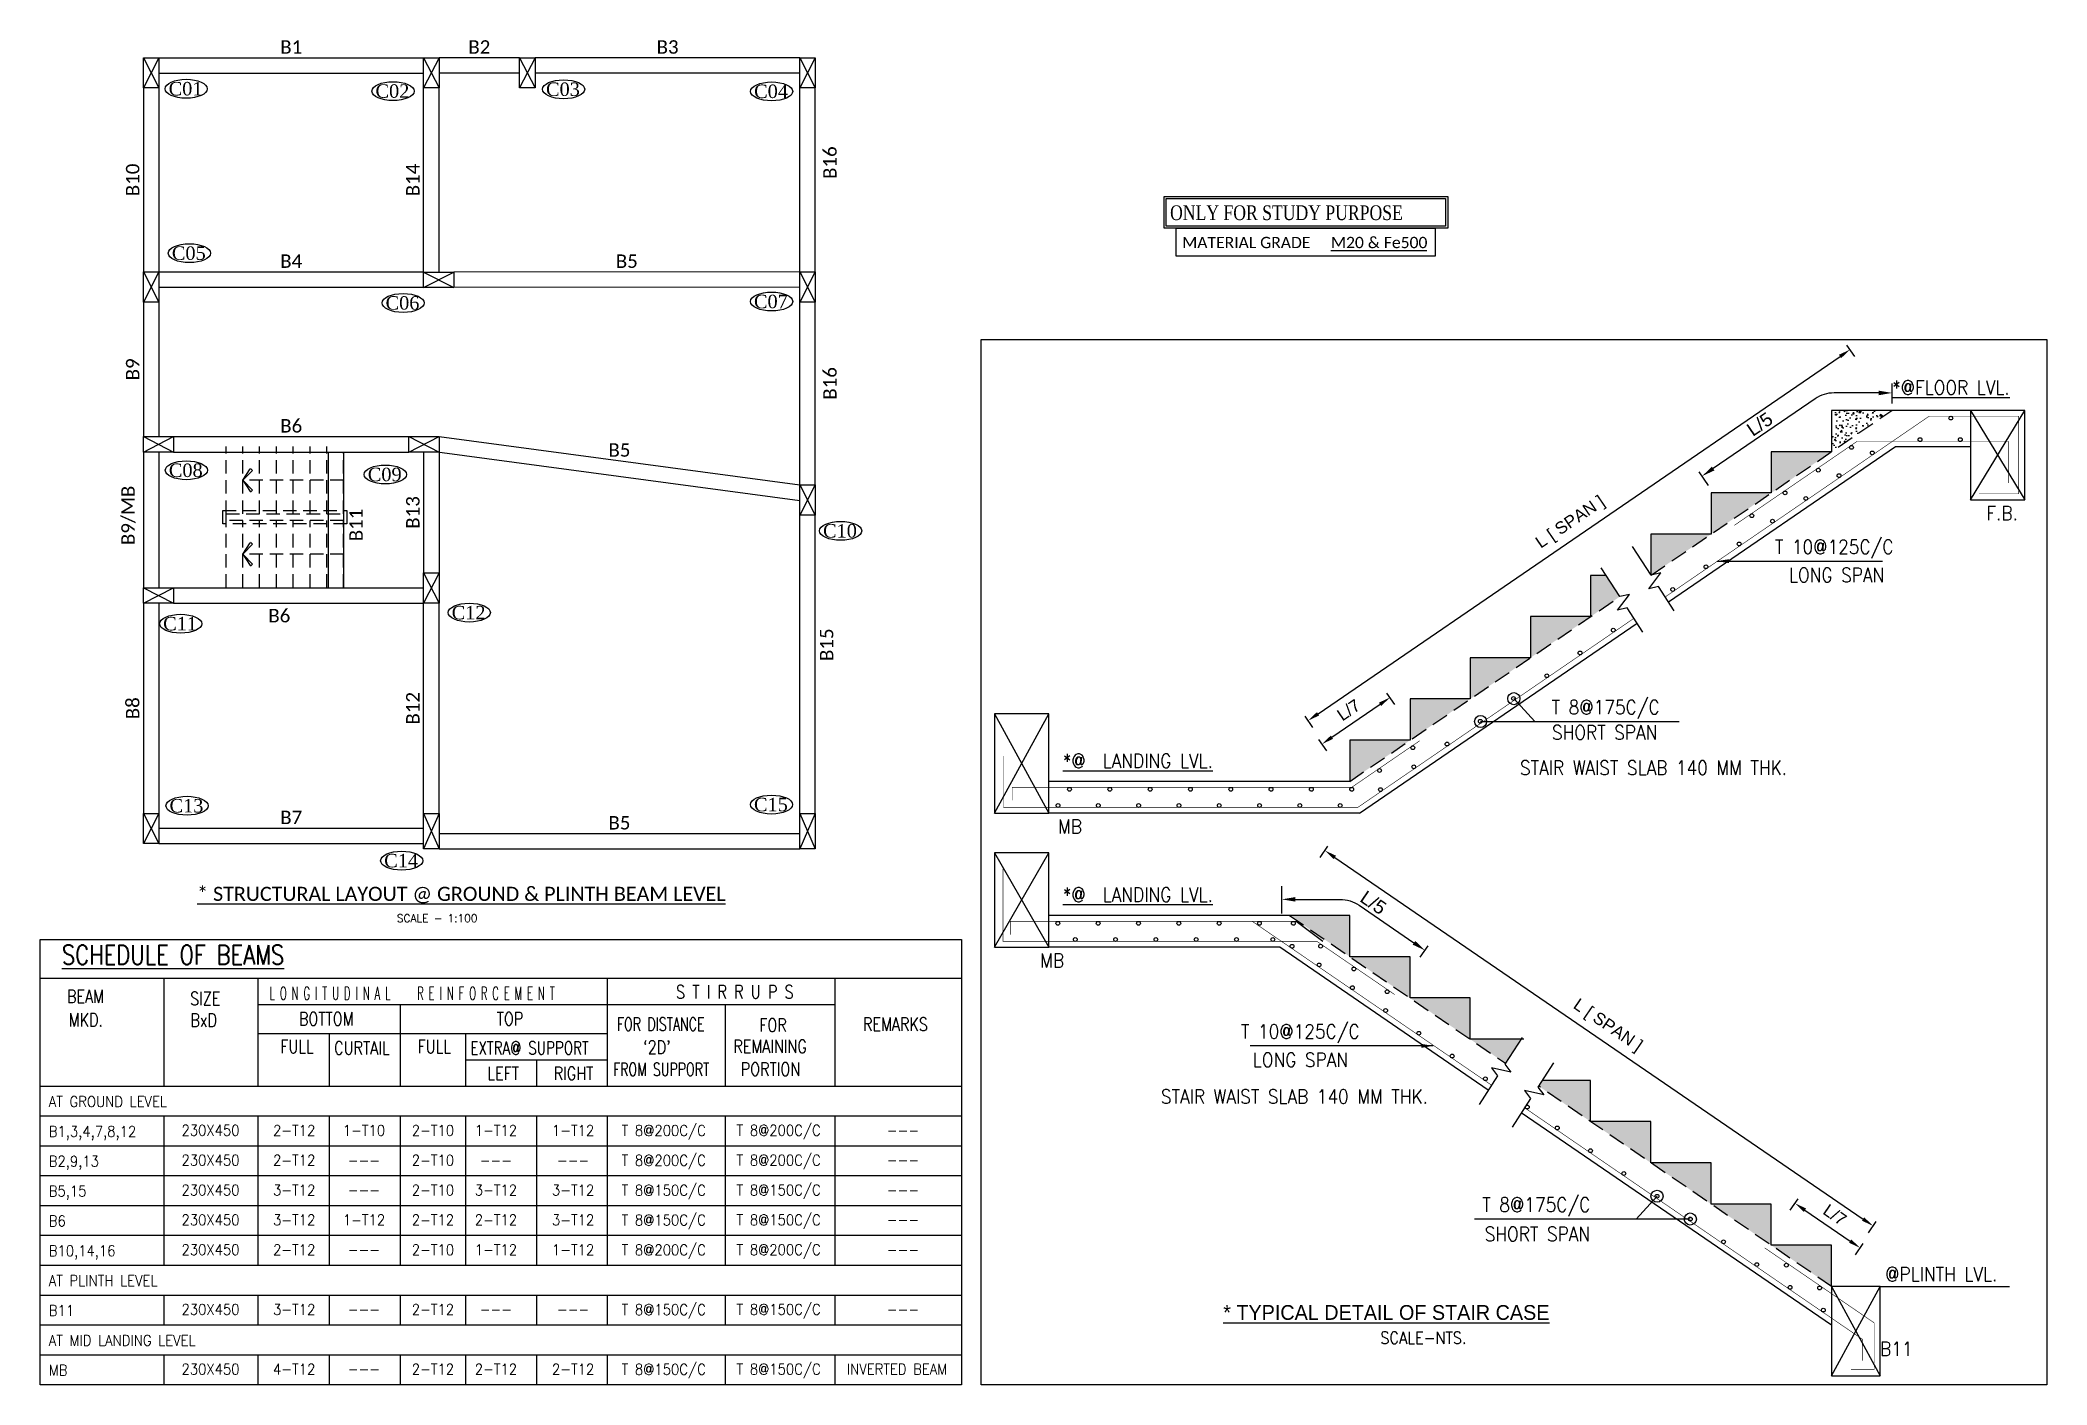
# Model space of a CAD drawing. Extents: x 2506.2 to 2536, y 1188.5 to 1208.5.
import ezdxf
from ezdxf.enums import TextEntityAlignment as Align

# ---------------------------------------------------------------- set-up
doc = ezdxf.new("R2010")
doc.units = 0
doc.linetypes.add('DASH2', pattern=[0.375, 0.25, -0.125])
doc.linetypes.add('HIDDEN', pattern=[0.375, 0.25, -0.125])
doc.layers.get('DEFPOINTS').update_dxf_attribs({"linetype": 'CONTINUOUS'})
for name, color, linetype in [('ARCH__BM_', 253, 'HIDDEN'), ('BAHUBALI_TITLE__BM_', 4, 'CONTINUOUS'), ('BEAM__BM_', 130, 'CONTINUOUS'), ('BEAM_TEXT__BM_', 20, 'CONTINUOUS'), ('BORDER__BM_', 40, 'CONTINUOUS'), ('COLUMN__BM_', 50, 'CONTINUOUS'), ('COLUMN_TEXT__BM_', 7, 'CONTINUOUS'), ('COLUMN_TEXT_BOX__BM_', 253, 'CONTINUOUS'), ('DIMENSIONS__BM_', 251, 'CONTINUOUS'), ('HATCH__BM_', 253, 'CONTINUOUS'), ('LEADER__BM_', 150, 'CONTINUOUS'), ('LINKS-STIRRUPS-DISTR__BM_', 253, 'CONTINUOUS'), ('MAIN_STEEL__BM_', 142, 'CONTINUOUS'), ('SCHEDULE_TEXT__BM_', 7, 'CONTINUOUS'), ('SECTION_BORDER__BM_', 8, 'CONTINUOUS'), ('SLAB_LINE__BM_', 8, 'CONTINUOUS'), ('SLAB_TEXT__BM_', 7, 'CONTINUOUS'), ('SUB_TITLE__BM_', 3, 'CONTINUOUS'), ('TABLE__BM_', 251, 'CONTINUOUS'), ('TEXT1__BM_', 1, 'CONTINUOUS'), ('TEXT__BM_', 7, 'CONTINUOUS'), ('TITLE__BM_', 6, 'CONTINUOUS'), ('TITLE_TEXT__BM_', 7, 'CONTINUOUS')]:
    doc.layers.add(name, color=color, linetype=linetype)
doc.styles.add('AR', font='arial.ttf')
doc.styles.add('BAHUBALI', font='CALIST.TTF', dxfattribs={"height": 0.22})
doc.styles.add('CALIBRI', font='calibri.ttf')
doc.styles.add('DELTACOM_STD', font='arial.ttf')
doc.styles.add('GA', font='GARA.TTF')
doc.styles.add('NAME', font='times.ttf')
doc.styles.add('ROMANC', font='romanc.shx', dxfattribs={"width": 0.88})
doc.styles.add('ROMANS', font='romans')
doc.styles.add('RRR', font='romans.shx', dxfattribs={"height": 0.18})
doc.dimstyles.new('_BM__FOR_MM', dxfattribs={"dimtxt": 0.18, "dimasz": 0.18, "dimexe": 0.08, "dimexo": 0.3, "dimgap": 0.1, "dimtad": 1, "dimzin": 0, "dimtxsty": 'AR', "dimcen": 0.09, "dimclrd": 256, "dimclre": 256, "dimclrt": 4, "dimazin": 3, "dimtfac": 1, "dimtmove": 0, "dimatfit": 3, "dimtolj": 1, "dimtzin": 0})
pattern_1 = [(50, (-1352.78376, -1465.08953), (0.21017821, -0.01838821), [0.0219772, -0.24174913]), (355, (-1352.78376, -1465.08953), (-0.0406582, 0.2204143), [0.01758175, -0.1933993]), (100.45144, (-1352.76624, -1465.09106), (0.16952001, 0.20202608), [0.01867774, -0.20545514]), (46.1842, (-1352.78376, -1465.03093), (0.31273292, -0.048502), [0.0329658, -0.3626237]), (96.63564, (-1352.7577, -1465.03497), (0.2738833, 0.28544524), [0.02801663, -0.3081829]), (351.18416, (-1352.78376, -1465.03093), (0.2738833, 0.28544524), [0.02637263, -0.29009895]), (21, (-1352.75445, -1465.04558), (0.17491122, -0.11797911), [0.0219772, -0.24174913]), (326, (-1352.75445, -1465.04558), (0.0712985, 0.21249017), [0.01758175, -0.1933993]), (71.451445, (-1352.73988, -1465.0554), (0.24620973, 0.09451106), [0.01867774, -0.20545514]), (37.5, (-1352.78376, -1465.08953), (0.003563193, 0.097547635), [0, -0.19105507, 0, -0.196329595, 0, -0.194131875]), (7.5, (-1352.78376, -1465.08953), (0.07708707, 0.115574166), [0, -0.11193717, 0, -0.18665963, 0, -0.073989885]), (327.5, (-1352.8491, -1465.08953), (0.156425586, -0.006609237), [0, -0.07325731, 0, -0.22856281, 0, -0.30328527]), (317.5, (-1352.8784, -1465.08953), (0.1708906, 0.02933369), [0, -0.095234505, 0, -0.15178915, 0, -0.215376496])]

# ---------------------------------------------------------------- blocks, each defined once
blk = doc.blocks.new('R')
at = {"layer": 'BORDER__BM_'}
for points in [[(871.132, 254.446), (878.673, 254.446), (878.673, 253.606), (871.132, 253.606)], [(871.188, 254.39), (878.617, 254.39), (878.617, 253.662), (871.188, 253.662)]]:
    blk.add_lwpolyline(points, close=True, dxfattribs=at)
blk = doc.blocks.new('FHGH')
at = {"layer": 'BAHUBALI_TITLE__BM_'}
blk.add_line((875.277, 253.274), (876.703, 253.274), dxfattribs=at)
at = {"layer": 'BORDER__BM_'}
blk.add_lwpolyline([(872.975, 253.606), (876.83, 253.606), (876.83, 253.19), (872.975, 253.19)], close=True, dxfattribs=at)
at = {"layer": 'SLAB_TEXT__BM_', "style": 'CALIBRI'}
for s, p in [('MATERIAL GRADE  ', (873.063, 253.308)), ('M20 & Fe500', (875.277, 253.308))]:
    blk.add_text(s, height=0.168, dxfattribs=at).set_placement(p)
blk = doc.blocks.new('ASDHSDFH')
at = {"layer": 'BORDER__BM_'}
for p, q in [((-1279.206, -1214.974), (-1263.776, -1214.974)), ((-1263.776, -1216.787), (-1279.206, -1216.787)), ((-1263.776, -1216.787), (-1279.206, -1216.787))]:
    blk.add_line(p, q, dxfattribs=at)
blk.add_lwpolyline([(-1279.206, -1214.329), (-1263.776, -1214.329), (-1263.776, -1221.787), (-1279.206, -1221.787)], close=True, dxfattribs=at)
at = {"layer": 'TABLE__BM_'}
for p, q in [((-1277.135, -1214.974), (-1277.135, -1216.787)), ((-1275.562, -1214.974), (-1275.562, -1216.787)), ((-1269.709, -1214.974), (-1269.709, -1216.787)), ((-1265.897, -1214.974), (-1265.897, -1216.787)), ((-1265.897, -1215.421), (-1275.562, -1215.421)), ((-1273.179, -1215.421), (-1273.179, -1216.787)), ((-1269.709, -1215.421), (-1269.709, -1216.787)), ((-1267.737, -1215.421), (-1267.737, -1216.787)), ((-1275.562, -1215.899), (-1273.179, -1215.899)), ((-1274.367, -1215.899), (-1274.367, -1216.787)), ((-1273.179, -1215.899), (-1269.709, -1215.899)), ((-1272.084, -1215.899), (-1272.084, -1216.787)), ((-1269.709, -1215.899), (-1269.709, -1216.787)), ((-1272.084, -1216.343), (-1269.709, -1216.343)), ((-1270.897, -1216.343), (-1270.897, -1216.787)), ((-1263.776, -1217.287), (-1279.206, -1217.287)), ((-1263.776, -1217.287), (-1279.206, -1217.287)), ((-1277.135, -1217.287), (-1277.135, -1219.787)), ((-1275.562, -1217.287), (-1275.562, -1219.787)), ((-1274.367, -1217.287), (-1274.367, -1219.787)), ((-1273.179, -1217.287), (-1273.179, -1219.787)), ((-1272.084, -1217.287), (-1272.084, -1219.787)), ((-1270.897, -1217.287), (-1270.897, -1219.787)), ((-1269.709, -1217.287), (-1269.709, -1219.787)), ((-1269.709, -1217.287), (-1269.709, -1219.787)), ((-1269.709, -1217.287), (-1269.709, -1219.787)), ((-1267.737, -1217.287), (-1267.737, -1219.787)), ((-1265.897, -1217.287), (-1265.897, -1219.787)), ((-1263.776, -1217.787), (-1279.206, -1217.787)), ((-1263.776, -1217.787), (-1279.206, -1217.787)), ((-1263.776, -1218.287), (-1279.206, -1218.287)), ((-1263.776, -1218.287), (-1279.206, -1218.287)), ((-1263.776, -1218.787), (-1279.206, -1218.787)), ((-1263.776, -1218.787), (-1279.206, -1218.787)), ((-1263.776, -1219.287), (-1279.206, -1219.287)), ((-1263.776, -1219.287), (-1279.206, -1219.287)), ((-1263.776, -1219.787), (-1279.206, -1219.787)), ((-1263.776, -1219.787), (-1279.206, -1219.787)), ((-1263.776, -1220.287), (-1279.206, -1220.287)), ((-1263.776, -1220.287), (-1279.206, -1220.287)), ((-1277.135, -1220.287), (-1277.135, -1220.787)), ((-1275.562, -1220.287), (-1275.562, -1220.787)), ((-1274.367, -1220.287), (-1274.367, -1220.787)), ((-1273.179, -1220.287), (-1273.179, -1220.787)), ((-1272.084, -1220.287), (-1272.084, -1220.787)), ((-1270.897, -1220.287), (-1270.897, -1220.787)), ((-1269.709, -1220.287), (-1269.709, -1220.787)), ((-1269.709, -1220.287), (-1269.709, -1220.787)), ((-1269.709, -1220.287), (-1269.709, -1220.787)), ((-1267.737, -1220.287), (-1267.737, -1220.787)), ((-1265.897, -1220.287), (-1265.897, -1220.787)), ((-1263.776, -1220.787), (-1279.206, -1220.787)), ((-1263.776, -1220.787), (-1279.206, -1220.787)), ((-1263.776, -1221.287), (-1279.206, -1221.287)), ((-1277.135, -1221.287), (-1277.135, -1221.787)), ((-1275.562, -1221.287), (-1275.562, -1221.787)), ((-1274.367, -1221.287), (-1274.367, -1221.787)), ((-1273.179, -1221.287), (-1273.179, -1221.787)), ((-1272.084, -1221.287), (-1272.084, -1221.787)), ((-1270.897, -1221.287), (-1270.897, -1221.787)), ((-1269.709, -1221.287), (-1269.709, -1221.787)), ((-1269.709, -1221.287), (-1269.709, -1221.787)), ((-1269.709, -1221.287), (-1269.709, -1221.787)), ((-1267.737, -1221.287), (-1267.737, -1221.787)), ((-1265.897, -1221.287), (-1265.897, -1221.787))]:
    blk.add_line(p, q, dxfattribs=at)
at = {"layer": 'SCHEDULE_TEXT__BM_', "linetype": 'CONTINUOUS', "style": 'ROMANS', "width": 0.9}
for s, p in [('AT GROUND LEVEL', (-1279.061, -1217.131)), ('B1,3,4,7,8,12', (-1279.061, -1217.631)), ('B2,9,13', (-1279.061, -1218.131)), ('B5,15', (-1279.061, -1218.631)), ('B6', (-1279.061, -1219.131)), ('B10,14,16', (-1279.061, -1219.631)), ('AT PLINTH LEVEL', (-1279.061, -1220.131)), ('B11', (-1279.061, -1220.631)), ('AT MID LANDING LEVEL', (-1279.061, -1221.131)), ('MB', (-1279.061, -1221.631))]:
    blk.add_text(s, height=0.18, dxfattribs=at).set_placement(p)
for s, p in [('230X450', (-1276.353, -1217.613)), ('2-T12', (-1274.952, -1217.614)), ('1-T10', (-1273.784, -1217.614)), ('2-T10', (-1272.629, -1217.614)), ('1-T12', (-1271.574, -1217.614)), ('1-T12', (-1270.281, -1217.614)), ('T 8@200C/C', (-1268.764, -1217.616)), ('T 8@200C/C', (-1266.84, -1217.613)), ('---', (-1264.757, -1217.613)), ('230X450', (-1276.353, -1218.113)), ('2-T12', (-1274.952, -1218.114)), ('---', (-1273.784, -1218.114)), ('2-T10', (-1272.629, -1218.114)), ('---', (-1271.574, -1218.114)), ('---', (-1270.281, -1218.114)), ('T 8@200C/C', (-1268.764, -1218.116)), ('T 8@200C/C', (-1266.84, -1218.113)), ('---', (-1264.757, -1218.113)), ('230X450', (-1276.353, -1218.613)), ('3-T12', (-1274.952, -1218.614)), ('---', (-1273.784, -1218.614)), ('2-T10', (-1272.629, -1218.614)), ('3-T12', (-1271.574, -1218.614)), ('3-T12', (-1270.281, -1218.614)), ('T 8@150C/C', (-1268.764, -1218.616)), ('T 8@150C/C', (-1266.84, -1218.613)), ('---', (-1264.757, -1218.613)), ('230X450', (-1276.353, -1219.113)), ('3-T12', (-1274.952, -1219.114)), ('1-T12', (-1273.784, -1219.114)), ('2-T12', (-1272.629, -1219.114)), ('2-T12', (-1271.574, -1219.114)), ('3-T12', (-1270.281, -1219.114)), ('T 8@150C/C', (-1268.764, -1219.116)), ('T 8@150C/C', (-1266.84, -1219.113)), ('---', (-1264.757, -1219.113)), ('230X450', (-1276.353, -1219.613)), ('2-T12', (-1274.952, -1219.614)), ('---', (-1273.784, -1219.614)), ('2-T10', (-1272.629, -1219.614)), ('1-T12', (-1271.574, -1219.614)), ('1-T12', (-1270.281, -1219.614)), ('T 8@200C/C', (-1268.764, -1219.616)), ('T 8@200C/C', (-1266.84, -1219.613)), ('---', (-1264.757, -1219.613)), ('T 8@150C/C', (-1268.764, -1220.616)), ('T 8@150C/C', (-1266.84, -1220.613)), ('230X450', (-1276.353, -1220.613)), ('3-T12', (-1274.952, -1220.614)), ('---', (-1273.784, -1220.614)), ('2-T12', (-1272.629, -1220.614)), ('---', (-1271.574, -1220.614)), ('---', (-1270.281, -1220.614)), ('---', (-1264.757, -1220.613)), ('T 8@150C/C', (-1268.764, -1221.616)), ('T 8@150C/C', (-1266.84, -1221.613)), ('230X450', (-1276.353, -1221.613)), ('4-T12', (-1274.952, -1221.614)), ('---', (-1273.784, -1221.614)), ('2-T12', (-1272.629, -1221.614)), ('2-T12', (-1271.574, -1221.614)), ('2-T12', (-1270.281, -1221.614)), ('INVERTED BEAM', (-1264.858, -1221.613))]:
    blk.add_text(s, height=0.18, dxfattribs=at).set_placement(p, align=Align.CENTER)
at = {"layer": 'SUB_TITLE__BM_', "style": 'ROMANS'}
for s, width, p in [('BEAM', 0.8, (-1278.757, -1215.39)), ('SIZE', 0.8, (-1276.695, -1215.425)), ('L O N G I T U D I N A L   R E I N F O R C E M E N T', 0.55, (-1275.362, -1215.338)), ('S T I R R U P S', 0.8, (-1268.558, -1215.314)), ('MKD.', 0.8, (-1278.726, -1215.783)), ('BxD', 0.8, (-1276.69, -1215.787)), ('BOTTOM', 0.8, (-1274.872, -1215.766)), ('TOP', 0.8, (-1271.561, -1215.766)), ('FOR DISTANCE ', 0.7, (-1269.547, -1215.854)), ('FOR', 0.8, (-1267.164, -1215.87)), ('REMARKS', 0.8, (-1265.428, -1215.855)), ('FULL', 0.8, (-1275.184, -1216.228)), ('CURTAIL', 0.8, (-1274.283, -1216.253)), ('FULL', 0.8, (-1272.885, -1216.228)), ('EXTRA@ SUPPORT', 0.75, (-1272.001, -1216.253)), (" `2D'", 0.8, (-1269.229, -1216.241)), ('REMAINING ', 0.8, (-1267.598, -1216.227)), ('LEFT', 0.8, (-1271.716, -1216.679)), ('RIGHT', 0.8, (-1270.606, -1216.679)), ('FROM SUPPORT', 0.7, (-1269.612, -1216.611)), ('PORTION', 0.8, (-1267.475, -1216.608))]:
    blk.add_text(s, height=0.22, dxfattribs=dict(at, width=width)).set_placement(p)
at = {"layer": 'TITLE__BM_', "style": 'ROMANS', "width": 0.8}
blk.add_text('%%uSCHEDULE OF BEAMS', height=0.32424, dxfattribs=at).set_placement((-1278.842, -1214.746))
blk = doc.blocks.new('*D5')
at = {"layer": 'DEFPOINTS', "color": 0}
for p in [(-670.902, -774.829), (-670.46, -775.473), (-671.473, -776.167)]:
    blk.add_point(p, dxfattribs=at)
at = {"layer": 'DIMENSIONS__BM_', "ltscale": 0.8}
for p, q in [((-670.831, -774.932), (-670.947, -774.763)), ((-671.766, -775.42), (-671.05, -774.93)), ((-671.844, -775.625), (-671.96, -775.456))]:
    blk.add_line(p, q, dxfattribs=at)
at = {"layer": 'DIMENSIONS__BM_'}
for points in [[(-671.033, -774.955), (-671.067, -774.906), (-670.902, -774.829)], [(-671.783, -775.396), (-671.749, -775.445), (-671.914, -775.522)]]:
    blk.add_solid(points, dxfattribs=at)
at = {"layer": 'DIMENSIONS__BM_', "color": 4, "insert": (-671.517, -775.016), "char_height": 0.18, "attachment_point": 5, "rotation": 34.4027, "style": 'AR'}
blk.add_mtext('\\A1;L/7', dxfattribs=at)
blk = doc.blocks.new('*D6')
at = {"layer": 'DEFPOINTS', "color": 0}
for p in [(-665.327, -783.021), (-663.904, -783.023), (-664.357, -783.685)]:
    blk.add_point(p, dxfattribs=at)
at = {"layer": 'DIMENSIONS__BM_', "ltscale": 0.8}
for p, q in [((-664.944, -782.462), (-664.829, -782.293)), ((-664.725, -782.461), (-664.052, -782.922)), ((-663.975, -783.127), (-663.859, -782.957))]:
    blk.add_line(p, q, dxfattribs=at)
at = {"layer": 'DIMENSIONS__BM_'}
for points in [[(-664.708, -782.436), (-664.742, -782.486), (-664.874, -782.359)], [(-664.069, -782.946), (-664.036, -782.897), (-663.904, -783.023)]]:
    blk.add_solid(points, dxfattribs=at)
at = {"layer": 'DIMENSIONS__BM_', "color": 4, "insert": (-664.28, -782.532), "char_height": 0.18, "attachment_point": 5, "rotation": 325.5973, "style": 'AR'}
blk.add_mtext('\\A1;L/7', dxfattribs=at)
blk = doc.blocks.new('*D7')
at = {"layer": 'DEFPOINTS', "color": 0}
for p in [(-672.49, -778.01), (-663.712, -782.695), (-664.33, -783.598)]:
    blk.add_point(p, dxfattribs=at)
at = {"layer": 'DIMENSIONS__BM_', "ltscale": 0.8}
for p, q in [((-671.942, -777.21), (-671.826, -777.041)), ((-671.723, -777.209), (-663.86, -782.593)), ((-663.782, -782.798), (-663.666, -782.629))]:
    blk.add_line(p, q, dxfattribs=at)
at = {"layer": 'DIMENSIONS__BM_'}
for points in [[(-671.706, -777.184), (-671.74, -777.234), (-671.871, -777.107)], [(-663.877, -782.618), (-663.843, -782.568), (-663.712, -782.695)]]:
    blk.add_solid(points, dxfattribs=at)
at = {"layer": 'DIMENSIONS__BM_', "color": 4, "insert": (-667.669, -779.722), "char_height": 0.18, "attachment_point": 5, "rotation": 325.5973, "style": 'AR'}
blk.add_mtext('\\A1;L [ SPAN ]', dxfattribs=at)
blk = doc.blocks.new('*D8')
at = {"layer": 'DEFPOINTS', "color": 0}
for p in [(-664.054, -769.649), (-663.434, -770.555), (-671.5, -776.079)]:
    blk.add_point(p, dxfattribs=at)
at = {"layer": 'DIMENSIONS__BM_', "ltscale": 0.8}
for p, q in [((-663.984, -769.752), (-664.1, -769.583)), ((-671.972, -775.071), (-664.203, -769.751)), ((-672.05, -775.276), (-672.166, -775.107))]:
    blk.add_line(p, q, dxfattribs=at)
at = {"layer": 'DIMENSIONS__BM_'}
for points in [[(-664.186, -769.775), (-664.22, -769.726), (-664.054, -769.649)], [(-671.989, -775.046), (-671.955, -775.096), (-672.121, -775.173)]]:
    blk.add_solid(points, dxfattribs=at)
at = {"layer": 'DIMENSIONS__BM_', "color": 4, "insert": (-668.21, -772.232), "char_height": 0.18, "attachment_point": 5, "rotation": 34.4027, "style": 'AR'}
blk.add_mtext('\\A1;L [ SPAN ]', dxfattribs=at)
blk = doc.blocks.new('ASDHDFFG')
at = {"layer": 'HATCH__BM_'}
h = blk.add_hatch(dxfattribs=at)
h.set_pattern_fill('AR-CONC', color=256, scale=0.029303)
h.set_pattern_definition(pattern_1)
h.paths.add_polyline_path([(-1344.09, -1218.411), (-1344.986, -1218.411), (-1344.986, -1219.025)])
h = blk.add_hatch(dxfattribs=at)
h.set_pattern_fill('AR-CONC', color=256, scale=0.029303)
h.set_pattern_definition(pattern_1)
h.paths.add_polyline_path([(-1351.26, -1223.321), (-1352.156, -1223.321), (-1352.156, -1223.935)])
h.paths.add_polyline_path([(-1350.364, -1222.707), (-1351.26, -1222.707), (-1351.26, -1223.321)])
h.paths.add_polyline_path([(-1349.468, -1222.094), (-1350.364, -1222.094), (-1350.364, -1222.707)])
h.paths.add_polyline_path([(-1348.571, -1221.48), (-1349.468, -1221.48), (-1349.468, -1222.094)])
h.paths.add_polyline_path([(-1348.137, -1221.183), (-1348.342, -1220.866), (-1348.571, -1220.866), (-1348.571, -1221.48)])
h.paths.add_polyline_path([(-1346.779, -1220.252), (-1347.675, -1220.252), (-1347.675, -1220.859), (-1347.672, -1220.864)])
h.paths.add_polyline_path([(-1346.125, -1219.804), (-1346.125, -1219.639), (-1346.779, -1219.639), (-1346.779, -1220.252)])
h.paths.add_polyline_path([(-1344.986, -1219.025), (-1345.882, -1219.025), (-1345.882, -1219.639)])
h.paths.add_polyline_path([(-1345.882, -1219.639), (-1346.125, -1219.639), (-1346.125, -1219.804)])
h = blk.add_hatch(dxfattribs=at)
h.set_pattern_fill('AR-CONC', color=256, scale=0.029303)
h.set_pattern_definition([(50, (-1352.78376, -1463.64356), (0.21017821, -0.01838821), [0.0219772, -0.24174913]), (355, (-1352.78376, -1463.64356), (-0.0406582, 0.2204143), [0.01758175, -0.1933993]), (100.45144, (-1352.76624, -1463.6451), (0.16952001, 0.20202608), [0.01867774, -0.20545514]), (46.1842, (-1352.78376, -1463.58496), (0.31273292, -0.048502), [0.0329658, -0.3626237]), (96.63564, (-1352.7577, -1463.589), (0.2738833, 0.28544524), [0.02801663, -0.3081829]), (351.18416, (-1352.78376, -1463.58496), (0.2738833, 0.28544524), [0.02637263, -0.29009895]), (21, (-1352.75445, -1463.5996), (0.17491122, -0.11797911), [0.0219772, -0.24174913]), (326, (-1352.75445, -1463.5996), (0.0712985, 0.21249017), [0.01758175, -0.1933993]), (71.45144, (-1352.73988, -1463.60944), (0.24620973, 0.09451106), [0.01867774, -0.20545514]), (37.5, (-1352.78376, -1463.64356), (0.003563193, 0.097547635), [0, -0.19105507, 0, -0.196329595, 0, -0.194131875]), (7.5, (-1352.78376, -1463.64356), (0.07708707, 0.115574166), [0, -0.11193717, 0, -0.18665963, 0, -0.073989885]), (327.5, (-1352.8491, -1463.64356), (0.156425586, -0.006609237), [0, -0.07325731, 0, -0.22856281, 0, -0.30328527]), (317.5, (-1352.8784, -1463.64356), (0.1708906, 0.02933369), [0, -0.095234505, 0, -0.15178915, 0, -0.2153765])])
h.paths.add_polyline_path([(-1351.26, -1226.544), (-1351.26, -1227.157), (-1350.364, -1227.157), (-1350.364, -1227.771), (-1349.608, -1227.771), (-1349.84, -1228.131), (-1352.157, -1226.544)])
h.paths.add_polyline_path([(-1352.156, -1225.93), (-1353.052, -1225.93), (-1352.156, -1226.544)])
h.paths.add_polyline_path([(-1344.986, -1230.84), (-1345.577, -1230.84), (-1345.577, -1231.049), (-1344.986, -1231.454)])
h.paths.add_polyline_path([(-1345.577, -1230.84), (-1345.882, -1230.84), (-1345.577, -1231.049)])
h.paths.add_polyline_path([(-1345.882, -1230.226), (-1346.779, -1230.226), (-1345.882, -1230.84)])
h.paths.add_polyline_path([(-1346.779, -1229.612), (-1347.675, -1229.612), (-1346.779, -1230.226)])
h.paths.add_polyline_path([(-1347.675, -1228.999), (-1348.571, -1228.999), (-1347.675, -1229.612)])
h.paths.add_polyline_path([(-1348.571, -1228.385), (-1349.293, -1228.385), (-1349.347, -1228.468), (-1348.571, -1228.999)])
at = {"layer": 'BEAM__BM_'}
for p, q in [((-1342.917, -1218.411), (-1342.111, -1219.744)), ((-1342.917, -1219.744), (-1342.111, -1218.411)), ((-1357.444, -1222.927), (-1356.638, -1224.408)), ((-1357.444, -1224.408), (-1356.638, -1222.927)), ((-1357.444, -1224.996), (-1356.638, -1226.403)), ((-1357.444, -1226.403), (-1356.638, -1224.996)), ((-1344.986, -1231.454), (-1344.264, -1232.786)), ((-1344.986, -1232.786), (-1344.264, -1231.454))]:
    blk.add_line(p, q, dxfattribs=at)
for points in [[(-1342.111, -1218.411), (-1342.917, -1218.411), (-1342.917, -1219.744), (-1342.111, -1219.744), (-1342.111, -1218.411)], [(-1356.638, -1222.927), (-1357.444, -1222.927), (-1357.444, -1224.408), (-1356.638, -1224.408)], [(-1356.638, -1224.408), (-1356.638, -1222.927)], [(-1356.638, -1224.996), (-1357.444, -1224.996), (-1357.444, -1226.403), (-1356.638, -1226.403)], [(-1356.638, -1226.403), (-1356.638, -1224.996)], [(-1344.986, -1231.454), (-1344.986, -1232.786), (-1344.264, -1232.786), (-1344.264, -1231.454), (-1344.986, -1231.454)]]:
    blk.add_lwpolyline(points, dxfattribs=at)
at = {"layer": 'DIMENSIONS__BM_', "ltscale": 0.8}
for p, q in [((-1346.816, -1219.53), (-1346.958, -1219.323)), ((-1351.107, -1226.553), (-1350.991, -1226.384))]:
    blk.add_line(p, q, dxfattribs=at)
for points in [[(-1344.083, -1218.31), (-1344.083, -1218.008)], [(-1353.167, -1225.9), (-1353.167, -1225.492)]]:
    blk.add_lwpolyline(points, dxfattribs=at)
for points in [[(-1344.283, -1218.15), (-1344.949, -1218.15, 0.151248), (-1345.232, -1218.238), (-1346.748, -1219.276)], [(-1352.967, -1225.69), (-1352.301, -1225.69, -0.151248), (-1352.018, -1225.777), (-1351.201, -1226.337)]]:
    blk.add_lwpolyline(points, format="xyb", dxfattribs=at)
for points in [[(-1344.283, -1218.184), (-1344.083, -1218.15), (-1344.283, -1218.117)], [(-1346.767, -1219.249), (-1346.729, -1219.304), (-1346.913, -1219.389)], [(-1352.967, -1225.723), (-1353.167, -1225.69), (-1352.967, -1225.656)], [(-1351.182, -1226.309), (-1351.22, -1226.364), (-1351.036, -1226.45)]]:
    blk.add_solid(points, dxfattribs=at)
at = {"layer": 'HATCH__BM_'}
for points in [[(-1347.33, -1221.392), (-1347.563, -1221.033), (-1347.706, -1221.065), (-1347.529, -1220.831), (-1347.672, -1220.864), (-1347.948, -1220.438)], [(-1347.795, -1221.711), (-1348.028, -1221.351), (-1348.171, -1221.384), (-1347.994, -1221.15), (-1348.137, -1221.183), (-1348.413, -1220.756)], [(-1349.592, -1227.747), (-1349.849, -1228.146), (-1349.76, -1228.263), (-1350.047, -1228.198), (-1349.958, -1228.315), (-1350.233, -1228.742)], [(-1349.125, -1228.123), (-1349.357, -1228.484), (-1349.268, -1228.601), (-1349.554, -1228.536), (-1349.466, -1228.653), (-1349.74, -1229.079)]]:
    blk.add_lwpolyline(points, dxfattribs=at)
at = {"layer": 'LINKS-STIRRUPS-DISTR__BM_'}
for centre in [(-1343.211, -1218.525), (-1343.669, -1218.846), (-1343.069, -1218.846), (-1344.688, -1218.961), (-1344.379, -1219.043), (-1345.183, -1219.3), (-1344.874, -1219.382), (-1345.678, -1219.639), (-1345.369, -1219.721), (-1346.173, -1219.978), (-1345.865, -1220.06), (-1346.36, -1220.399), (-1346.855, -1220.738), (-1347.35, -1221.077), (-1348.234, -1221.683), (-1348.729, -1222.022), (-1349.224, -1222.361), (-1349.719, -1222.7), (-1350.214, -1223.039), (-1350.709, -1223.378), (-1351.218, -1223.432), (-1351.204, -1223.717), (-1351.713, -1223.771), (-1356.499, -1224.293), (-1356.328, -1224.051), (-1355.899, -1224.293), (-1355.728, -1224.051), (-1355.299, -1224.293), (-1355.128, -1224.051), (-1354.699, -1224.293), (-1354.528, -1224.051), (-1354.099, -1224.293), (-1353.928, -1224.051), (-1353.499, -1224.293), (-1353.328, -1224.051), (-1352.899, -1224.293), (-1352.728, -1224.051), (-1352.299, -1224.293), (-1352.128, -1224.051), (-1351.7, -1224.056), (-1356.501, -1226.046), (-1355.901, -1226.046), (-1355.301, -1226.046), (-1354.701, -1226.046), (-1354.101, -1226.046), (-1353.501, -1226.046), (-1352.996, -1226.046), (-1356.242, -1226.288), (-1355.642, -1226.288), (-1355.042, -1226.288), (-1354.442, -1226.288), (-1353.842, -1226.288), (-1353.301, -1226.288), (-1353.016, -1226.389), (-1352.59, -1226.387), (-1352.613, -1226.666), (-1352.095, -1226.726), (-1352.118, -1227.005), (-1351.6, -1227.065), (-1351.623, -1227.344), (-1351.128, -1227.683), (-1350.633, -1228.022), (-1350.138, -1228.361), (-1349.514, -1228.782), (-1349.068, -1229.093), (-1348.573, -1229.432), (-1348.078, -1229.771), (-1347.583, -1230.11), (-1347.088, -1230.449), (-1346.593, -1230.788), (-1346.098, -1231.127), (-1345.658, -1231.136), (-1345.603, -1231.466), (-1345.163, -1231.475), (-1345.108, -1231.805)]:
    blk.add_circle(centre, 0.0281, dxfattribs=at)
at = {"layer": 'MAIN_STEEL__BM_'}
blk.add_line((-1352.557, -1226.316), (-1352.956, -1226.018), dxfattribs=at)
at = {"layer": 'MAIN_STEEL__BM_', "const_width": 0.00837}
for points in [[(-1347.462, -1221.188), (-1343.533, -1218.497), (-1342.199, -1218.497), (-1342.199, -1219.653), (-1342.793, -1219.653)], [(-1346.433, -1220.122), (-1344.61, -1218.874), (-1342.35, -1218.874), (-1342.35, -1219.492)], [(-1357.31, -1223.555), (-1357.31, -1224.321), (-1352.037, -1224.321), (-1347.927, -1221.506)], [(-1357.181, -1224.217), (-1357.181, -1224.023), (-1352.129, -1224.023), (-1351.116, -1223.329)], [(-1357.319, -1225.24), (-1357.319, -1226.316), (-1352.645, -1226.316), (-1351.487, -1227.108)], [(-1350.048, -1228.455), (-1353.607, -1226.018), (-1357.209, -1226.018), (-1357.209, -1226.214)], [(-1353.607, -1226.018), (-1352.956, -1226.018)], [(-1353.52, -1226.018), (-1352.956, -1226.018)], [(-1344.527, -1232.558), (-1344.527, -1232.239), (-1349.555, -1228.792)], [(-1344.697, -1232.691), (-1344.351, -1232.691), (-1344.351, -1231.995), (-1345.983, -1230.877)]]:
    blk.add_lwpolyline(points, dxfattribs=at)
at = {"layer": 'SECTION_BORDER__BM_'}
blk.add_lwpolyline([(-1357.644, -1217.357), (-1341.781, -1217.357), (-1341.781, -1232.918), (-1357.644, -1232.918)], close=True, dxfattribs=at)
at = {"layer": 'SLAB_LINE__BM_', "linetype": 'DASH2'}
for p, q in [((-1347.672, -1220.864), (-1344.09, -1218.411)), ((-1352.156, -1223.935), (-1348.137, -1221.183)), ((-1353.052, -1225.93), (-1349.84, -1228.131)), ((-1344.986, -1231.454), (-1349.347, -1228.468))]:
    blk.add_line(p, q, dxfattribs=at)
at = {"layer": 'SLAB_LINE__BM_'}
for p, q in [((-1352.01, -1224.408), (-1347.877, -1221.578)), ((-1352.156, -1223.935), (-1356.638, -1223.935)), ((-1352.01, -1224.408), (-1356.638, -1224.408)), ((-1352.156, -1225.93), (-1356.638, -1225.93)), ((-1353.199, -1226.403), (-1356.638, -1226.403)), ((-1350.095, -1228.529), (-1353.199, -1226.403)), ((-1344.986, -1232.027), (-1349.603, -1228.866))]:
    blk.add_line(p, q, dxfattribs=at)
for points in [[(-1342.917, -1218.411), (-1344.986, -1218.411), (-1344.986, -1219.025), (-1345.882, -1219.025), (-1345.882, -1219.639), (-1346.779, -1219.639), (-1346.779, -1220.252), (-1347.675, -1220.252), (-1347.675, -1220.859)], [(-1347.415, -1221.262), (-1344.033, -1218.946), (-1342.917, -1218.946)], [(-1348.338, -1220.866), (-1348.571, -1220.866), (-1348.571, -1221.48), (-1349.468, -1221.48), (-1349.468, -1222.094), (-1350.364, -1222.094), (-1350.364, -1222.707), (-1351.26, -1222.707), (-1351.26, -1223.321), (-1352.156, -1223.321), (-1352.156, -1223.935)], [(-1349.566, -1227.771), (-1350.364, -1227.771), (-1350.364, -1227.157), (-1351.26, -1227.157), (-1351.26, -1226.544), (-1352.156, -1226.544), (-1352.156, -1225.93)], [(-1344.986, -1231.454), (-1344.986, -1230.84), (-1345.882, -1230.84), (-1345.882, -1230.226), (-1346.779, -1230.226), (-1346.779, -1229.612), (-1347.675, -1229.612), (-1347.675, -1228.999), (-1348.571, -1228.999), (-1348.571, -1228.385), (-1349.293, -1228.385)], [(-1344.264, -1231.454), (-1342.336, -1231.454)]]:
    blk.add_lwpolyline(points, dxfattribs=at)
at = {"layer": 'DIMENSIONS__BM_', "ltscale": 0.8, "char_height": 0.2, "attachment_point": 5, "style": 'DELTACOM_STD'}
for insert, rotation in [((-1346.054, -1218.616), 34.4027), ((-1351.806, -1225.739), 325.5973)]:
    blk.add_mtext('\\A1;L/5', dxfattribs=dict(at, insert=insert, rotation=rotation))
at = {"layer": 'TEXT__BM_', "style": 'ROMANC', "width": 0.88}
for s, p in [('%%U*@FLOOR LVL.', (-1344.083, -1218.174)), ('%%U*@  LANDING LVL.', (-1356.427, -1223.733)), ('%%U*@  LANDING LVL.', (-1356.427, -1225.725))]:
    blk.add_text(s, height=0.20998, dxfattribs=at).set_placement(p)
for s, height, p in [('F.B.', 0.21, (-1342.446, -1220.046)), ('T 10@125C/C', 0.20998, (-1344.947, -1220.547)), ('LONG SPAN', 0.21, (-1344.911, -1220.966)), ('T 8@175C/C', 0.21, (-1348.348, -1222.932)), ('SHORT SPAN', 0.21, (-1348.363, -1223.309)), ('STAIR WAIST SLAB 140 MM THK.', 0.20998, (-1347.635, -1223.835)), ('MB', 0.21, (-1356.321, -1224.71)), ('MB', 0.21, (-1356.587, -1226.705)), ('T 10@125C/C', 0.20998, (-1352.893, -1227.763)), ('LONG SPAN', 0.21, (-1352.891, -1228.183)), ('STAIR WAIST SLAB 140 MM THK.', 0.20998, (-1352.98, -1228.73)), ('T 8@175C/C', 0.21, (-1349.38, -1230.34)), ('SHORT SPAN', 0.21, (-1349.364, -1230.777)), ('@PLINTH LVL.', 0.20998, (-1343.353, -1231.374)), ('B11', 0.21, (-1344.023, -1232.485))]:
    blk.add_text(s, height=height, dxfattribs=at).set_placement(p, align=Align.CENTER)
at = {"layer": 'TITLE_TEXT__BM_', "style": 'BAHUBALI'}
blk.add_text('%%U* TYPICAL DETAIL OF STAIR CASE', height=0.22, dxfattribs=at).set_placement((-1354.04, -1231.95))
at = {"layer": 'TITLE_TEXT__BM_', "style": 'ROMANC', "width": 0.88}
blk.add_text('SCALE-NTS.', height=0.18, dxfattribs=at).set_placement((-1351.702, -1232.307))
at = {"layer": 'DIMENSIONS__BM_', "ltscale": 0.8}
for p1, p2, distance, text, picture, middle in [((-1352.156, -1223.935), (-1344.09, -1218.411), 1.098, 'L [ SPAN ]', '*D8', (-1348.866, -1220.088)), ((-1352.129, -1224.023), (-1351.116, -1223.329), 0.781, 'L/7', '*D5', (-1352.173, -1222.872)), ((-1353.146, -1225.866), (-1344.986, -1231.454), 1.095, 'L [ SPAN ]', '*D7', (-1348.325, -1227.578)), ((-1345.983, -1230.877), (-1345.013, -1231.541), 0.802, 'L/7', '*D6', (-1344.936, -1230.388))]:
    dim = blk.add_aligned_dim(p1=p1, p2=p2, distance=distance, text=text, dimstyle='_BM__FOR_MM', dxfattribs=at)
    dim.commit()
    dim.dimension.update_dxf_attribs({"geometry": picture, "text_midpoint": middle, "insert": (-680.656, -447.856)})
at = {"layer": 'LEADER__BM_'}
for points, override in [([(-1346.69, -1220.655), (-1344.229, -1220.655)], {"dimgap": 0.1, "dimtad": 0, "dimfxl": 0.1, "dimtfillclr": 256}), ([(-1349.714, -1222.702), (-1349.402, -1223.041)], {"dimtad": 0, "dimldrblk": 'ORIGIN', "dimfxl": 0.1, "dimtfillclr": 256}), ([(-1350.209, -1223.041), (-1347.254, -1223.041)], {"dimtad": 0, "dimldrblk": 'ORIGIN', "dimfxl": 0.1, "dimtfillclr": 256}), ([(-1350.913, -1227.871), (-1353.637, -1227.871)], {"dimtad": 0, "dimfxl": 0.1, "dimtfillclr": 256}), ([(-1347.583, -1230.11), (-1347.895, -1230.449)], {"dimtad": 0, "dimldrblk": 'ORIGIN', "dimfxl": 0.1, "dimtfillclr": 256}), ([(-1347.088, -1230.449), (-1350.3, -1230.449)], {"dimtad": 0, "dimldrblk": 'ORIGIN', "dimfxl": 0.1, "dimtfillclr": 256})]:
    blk.add_leader(points, dimstyle='_BM__FOR_MM', override=override, dxfattribs=at)

msp = doc.modelspace()

# ---------------------------------------------------------------- linework, layer by layer
at = {"layer": 'ARCH__BM_', "ltscale": 0.8}
for p, q in [((2508.925, 1201.472), (2508.925, 1202.472)), ((2509.175, 1201.472), (2509.175, 1202.472)), ((2509.425, 1201.472), (2509.425, 1202.472)), ((2509.675, 1201.472), (2509.675, 1202.472)), ((2509.925, 1201.472), (2509.925, 1202.472)), ((2510.175, 1201.472), (2510.175, 1202.472)), ((2510.425, 1201.472), (2510.425, 1202.472)), ((2510.675, 1201.472), (2510.675, 1202.392)), ((2509.175, 1201.972), (2509.291, 1202.149)), ((2509.319, 1202.119), (2509.175, 1201.972)), ((2510.675, 1201.972), (2509.175, 1201.972)), ((2509.175, 1201.972), (2509.291, 1201.795)), ((2509.319, 1201.824), (2509.175, 1201.972)), ((2509.291, 1202.149), (2509.319, 1202.119)), ((2509.291, 1201.795), (2509.319, 1201.824)), ((2508.925, 1200.372), (2508.925, 1201.372)), ((2509.175, 1200.372), (2509.175, 1201.372)), ((2509.425, 1200.372), (2509.425, 1201.372)), ((2509.675, 1200.372), (2509.675, 1201.372)), ((2509.925, 1200.372), (2509.925, 1201.372)), ((2510.175, 1200.372), (2510.175, 1201.372)), ((2510.425, 1200.372), (2510.425, 1201.372)), ((2510.675, 1200.372), (2510.675, 1201.372)), ((2509.175, 1200.872), (2509.291, 1201.049)), ((2509.319, 1201.019), (2509.175, 1200.872)), ((2509.291, 1201.049), (2509.319, 1201.019)), ((2510.675, 1200.872), (2509.175, 1200.872)), ((2509.175, 1200.872), (2509.291, 1200.695)), ((2509.319, 1200.724), (2509.175, 1200.872)), ((2509.291, 1200.695), (2509.319, 1200.724))]:
    msp.add_line(p, q, dxfattribs=at)
for points in [[(2508.875, 1201.522), (2510.725, 1201.522), (2510.725, 1201.322), (2508.875, 1201.322)], [(2508.925, 1201.472), (2510.675, 1201.472), (2510.675, 1201.372), (2508.925, 1201.372)]]:
    msp.add_lwpolyline(points, close=True, dxfattribs=at)
at = {"layer": 'BEAM__BM_'}
for p, q in [((2507.925, 1208.262), (2511.865, 1208.262)), ((2513.295, 1208.262), (2512.095, 1208.262)), ((2517.465, 1208.262), (2513.528, 1208.262)), ((2507.925, 1208.032), (2511.865, 1208.032)), ((2513.295, 1208.032), (2512.095, 1208.032)), ((2517.465, 1208.032), (2513.528, 1208.032)), ((2507.695, 1207.812), (2507.695, 1205.074)), ((2507.925, 1207.812), (2507.925, 1205.074)), ((2511.865, 1205.072), (2511.865, 1207.812)), ((2512.095, 1205.072), (2512.095, 1207.812)), ((2517.465, 1205.074), (2517.465, 1207.812)), ((2517.695, 1205.074), (2517.695, 1207.812)), ((2507.925, 1205.074), (2511.865, 1205.074)), ((2517.465, 1205.074), (2512.315, 1205.072)), ((2507.695, 1204.624), (2507.695, 1202.622)), ((2507.925, 1204.844), (2511.865, 1204.844)), ((2507.925, 1204.624), (2507.925, 1202.622)), ((2517.466, 1204.844), (2512.316, 1204.842)), ((2517.465, 1201.902), (2517.465, 1204.624)), ((2517.695, 1201.902), (2517.695, 1204.624)), ((2508.145, 1202.622), (2511.645, 1202.622)), ((2512.095, 1202.622), (2517.465, 1201.902)), ((2507.695, 1202.392), (2507.695, 1200.372)), ((2507.925, 1202.392), (2507.925, 1200.372)), ((2508.145, 1202.392), (2511.645, 1202.392)), ((2510.445, 1202.392), (2510.445, 1200.372)), ((2510.675, 1202.392), (2510.675, 1200.372)), ((2511.865, 1202.392), (2511.865, 1200.592)), ((2512.065, 1202.394), (2517.465, 1201.67)), ((2512.095, 1202.392), (2512.095, 1200.592)), ((2517.465, 1197.012), (2517.465, 1201.452)), ((2517.695, 1197.012), (2517.695, 1201.452)), ((2507.695, 1200.142), (2507.695, 1197.012)), ((2507.925, 1200.142), (2507.925, 1197.012)), ((2508.145, 1200.372), (2511.865, 1200.372)), ((2508.145, 1200.142), (2511.865, 1200.142)), ((2511.865, 1197.012), (2511.865, 1200.142)), ((2512.095, 1197.012), (2512.095, 1200.142)), ((2507.925, 1196.792), (2511.865, 1196.792)), ((2507.925, 1196.562), (2511.865, 1196.562)), ((2512.095, 1196.712), (2517.465, 1196.712)), ((2512.095, 1196.482), (2517.465, 1196.482))]:
    msp.add_line(p, q, dxfattribs=at)
at = {"layer": 'COLUMN__BM_'}
for p, q in [((2507.695, 1208.262), (2507.925, 1207.812)), ((2507.925, 1208.262), (2507.695, 1207.812)), ((2511.865, 1208.262), (2512.095, 1207.812)), ((2512.095, 1208.262), (2511.865, 1207.812)), ((2513.295, 1208.262), (2513.525, 1207.812)), ((2513.525, 1208.262), (2513.295, 1207.812)), ((2517.465, 1208.262), (2517.695, 1207.812)), ((2517.695, 1208.262), (2517.465, 1207.812)), ((2507.695, 1205.074), (2507.925, 1204.624)), ((2507.925, 1205.074), (2507.695, 1204.624)), ((2511.865, 1204.842), (2512.315, 1205.072)), ((2511.865, 1205.072), (2512.315, 1204.842)), ((2517.465, 1205.074), (2517.695, 1204.624)), ((2517.695, 1205.074), (2517.465, 1204.624)), ((2507.695, 1202.392), (2508.145, 1202.622)), ((2507.695, 1202.622), (2508.145, 1202.392)), ((2511.645, 1202.392), (2512.095, 1202.622)), ((2511.645, 1202.622), (2512.095, 1202.392)), ((2517.465, 1201.902), (2517.695, 1201.452)), ((2517.695, 1201.902), (2517.465, 1201.452)), ((2511.865, 1200.592), (2512.095, 1200.142)), ((2512.095, 1200.592), (2511.865, 1200.142)), ((2507.695, 1200.142), (2508.145, 1200.372)), ((2507.695, 1200.372), (2508.145, 1200.142)), ((2507.695, 1197.012), (2507.925, 1196.562)), ((2507.925, 1197.012), (2507.695, 1196.562)), ((2511.865, 1197.012), (2512.095, 1196.482)), ((2512.095, 1197.012), (2511.865, 1196.482)), ((2517.465, 1197.012), (2517.695, 1196.482)), ((2517.695, 1197.012), (2517.465, 1196.482))]:
    msp.add_line(p, q, dxfattribs=at)
for points in [[(2507.695, 1208.262), (2507.925, 1208.262), (2507.925, 1207.812), (2507.695, 1207.812)], [(2511.865, 1208.262), (2512.095, 1208.262), (2512.095, 1207.812), (2511.865, 1207.812)], [(2513.295, 1208.262), (2513.525, 1208.262), (2513.525, 1207.812), (2513.295, 1207.812)], [(2517.465, 1208.262), (2517.695, 1208.262), (2517.695, 1207.812), (2517.465, 1207.812)], [(2507.695, 1205.074), (2507.925, 1205.074), (2507.925, 1204.624), (2507.695, 1204.624)], [(2511.865, 1204.842), (2511.865, 1205.072), (2512.315, 1205.072), (2512.315, 1204.842)], [(2517.465, 1205.074), (2517.695, 1205.074), (2517.695, 1204.624), (2517.465, 1204.624)], [(2507.695, 1202.392), (2507.695, 1202.622), (2508.145, 1202.622), (2508.145, 1202.392)], [(2511.645, 1202.392), (2511.645, 1202.622), (2512.095, 1202.622), (2512.095, 1202.392)], [(2517.465, 1201.902), (2517.695, 1201.902), (2517.695, 1201.452), (2517.465, 1201.452)], [(2511.865, 1200.592), (2512.095, 1200.592), (2512.095, 1200.142), (2511.865, 1200.142)], [(2507.695, 1200.142), (2507.695, 1200.372), (2508.145, 1200.372), (2508.145, 1200.142)], [(2507.695, 1197.012), (2507.925, 1197.012), (2507.925, 1196.562), (2507.695, 1196.562)], [(2511.865, 1197.012), (2512.095, 1197.012), (2512.095, 1196.482), (2511.865, 1196.482)], [(2517.465, 1197.012), (2517.695, 1197.012), (2517.695, 1196.482), (2517.465, 1196.482)]]:
    msp.add_lwpolyline(points, close=True, dxfattribs=at)
at = {"layer": 'COLUMN_TEXT_BOX__BM_'}
for centre in [(2508.332, 1207.8), (2511.411, 1207.765), (2513.949, 1207.792), (2517.046, 1207.761), (2508.38, 1205.352), (2511.561, 1204.611), (2517.045, 1204.632), (2508.335, 1202.12), (2511.296, 1202.058), (2518.072, 1201.218), (2512.545, 1200.001), (2508.25, 1199.836), (2508.345, 1197.126), (2517.044, 1197.143), (2511.54, 1196.308)]:
    msp.add_ellipse(centre, major_axis=(-0.314, 0), ratio=0.447656, dxfattribs=at)

# ---------------------------------------------------------------- block references
at = {"layer": 'BAHUBALI_TITLE__BM_', "xscale": 0.5599999999999999, "yscale": 0.5599999999999999, "zscale": 0.5599999999999999}
msp.add_blockref('R', (2035.052, 1063.706), dxfattribs=at)
at = {"layer": 'BAHUBALI_TITLE__BM_'}
msp.add_blockref('FHGH', (1650.094, 952.119), dxfattribs=at)
at = {"layer": 'DIMENSIONS__BM_'}
msp.add_blockref('ASDHDFFG', (3877.807, 2421.422), dxfattribs=at)
at = {"layer": 'DIMENSIONS__BM_', "xscale": 0.888888888888889, "yscale": 0.888888888888889, "zscale": 0.888888888888889}
msp.add_blockref('ASDHSDFH', (3643.23, 2274.536), dxfattribs=at)

# ---------------------------------------------------------------- texts
at = {"layer": 'BEAM_TEXT__BM_', "style": 'CALIBRI'}
for s, p in [('B1', (2509.895, 1208.262)), ('B2', (2512.695, 1208.262)), ('B3', (2515.497, 1208.262)), ('B4', (2509.895, 1205.074)), ('B5', (2514.89, 1205.073)), ('B6', (2509.895, 1202.622)), ('B5', (2514.78, 1202.262)), ('B6', (2509.718, 1199.796)), ('B7', (2509.895, 1196.792)), ('B5', (2514.78, 1196.712))]:
    msp.add_text(s, height=0.2, dxfattribs=at).set_placement(p, align=Align.BOTTOM_CENTER)
for s, p in [('B10', (2507.695, 1206.443)), ('B14', (2511.865, 1206.442)), ('B16', (2518.073, 1206.7)), ('B9', (2507.695, 1203.623)), ('B16', (2518.073, 1203.413)), ('B9/MB', (2507.626, 1201.448)), ('B13', (2511.865, 1201.492)), ('B11', (2511.02, 1201.306)), ('B15', (2518.024, 1199.523)), ('B8', (2507.695, 1198.577)), ('B12', (2511.865, 1198.577))]:
    msp.add_text(s, height=0.2, rotation=90, dxfattribs=at).set_placement(p, align=Align.BOTTOM_CENTER)
at = {"layer": 'COLUMN_TEXT__BM_', "style": 'NAME'}
for s, p in [('C01', (2508.071, 1207.701, 0)), ('C02', (2511.15, 1207.666, 0)), ('C03', (2513.688, 1207.693, 0)), ('C04', (2516.785, 1207.662, 0)), ('C05', (2508.119, 1205.253, 0)), ('C06', (2511.3, 1204.512, 0)), ('C07', (2516.783, 1204.533, 0)), ('C08', (2508.074, 1202.02, 0)), ('C09', (2511.035, 1201.958, 0)), ('C10', (2517.811, 1201.119, 0)), ('C12', (2512.284, 1199.901, 0)), ('C11', (2507.989, 1199.737, 0)), ('C13', (2508.084, 1197.026, 0)), ('C15', (2516.783, 1197.044, 0)), ('C14', (2511.279, 1196.209, 0))]:
    msp.add_text(s, height=0.2, dxfattribs=at).set_placement(p)
at = {"layer": 'TEXT1__BM_', "style": 'GA', "width": 0.9}
msp.add_text('ONLY FOR STUDY PURPOSE', height=0.21952, dxfattribs=at).set_placement((2522.976, 1205.845))
at = {"layer": 'TITLE_TEXT__BM_'}
for s, height, style, p in [('%%U* STRUCTURAL LAYOUT @ GROUND & PLINTH BEAM LEVEL', 0.21, 'CALIBRI', (2508.495, 1195.709)), ('SCALE - 1:100', 0.1152, 'RRR', (2511.468, 1195.394))]:
    msp.add_text(s, height=height, dxfattribs=dict(at, style=style)).set_placement(p)

doc.saveas('drawing.dxf')
